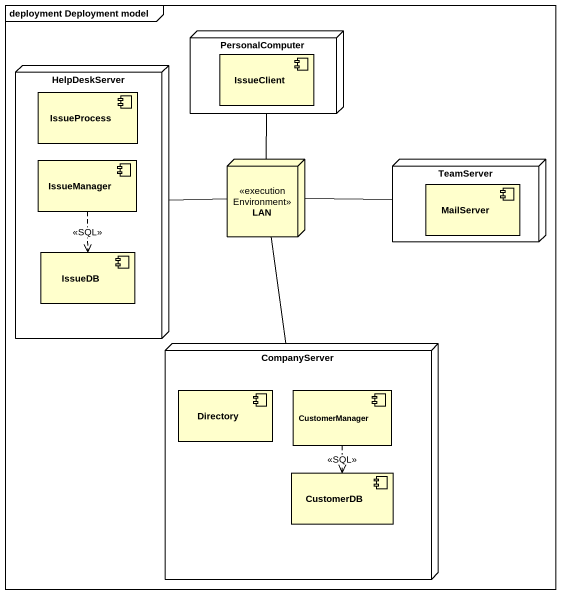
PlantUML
@startuml
mainframe deployment Deployment model
node PersonalComputer {
  component IssueClient
}
node HelpDeskServer {
  component IssueProcess
  component IssueManager
  component IssueDB
}
node LAN <<executionEnvironment>>
node TeamServer {
  component MailServer
}
node CompanyServer {
  component Directory
  component CustomerManager
  component CustomerDB
}
PersonalComputer -- LAN
HelpDeskServer -right- LAN
IssueManager ..> IssueDB : <<SQL>>
TeamServer -left- LAN
CompanyServer -up- LAN
CustomerManager ..> CustomerDB : <<SQL>>
@enduml
